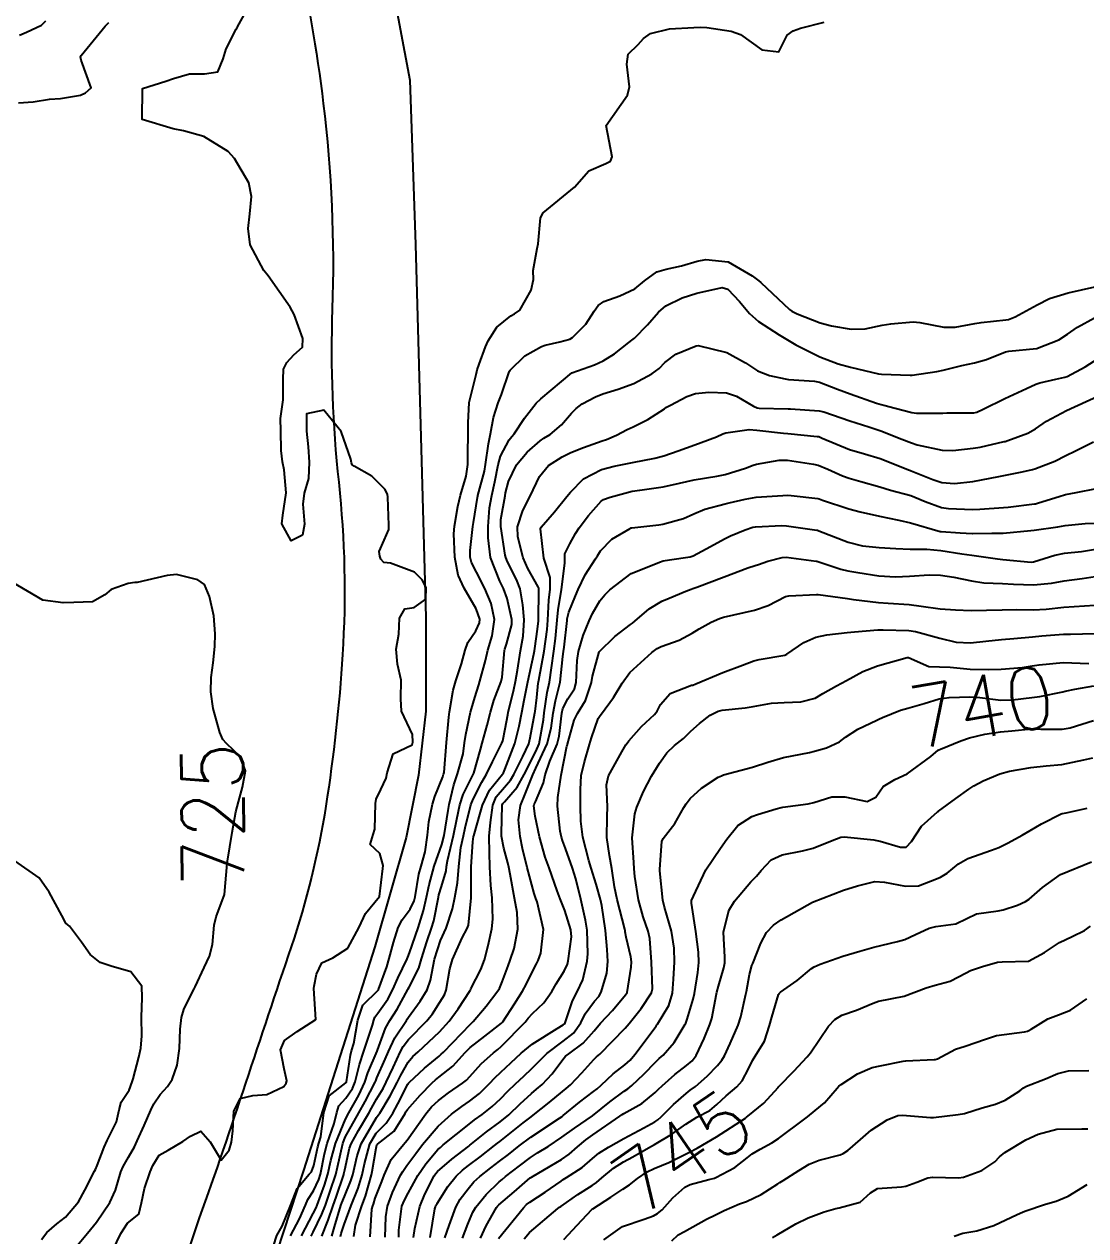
# Model space of a CAD drawing. Header units: metres. Extents: x 318500 to 325275, y 7408834 to 7428799.
# Drawn here: x 322040.1 to 322108.7, y 7416848.7 to 7416927 of the extents above; entities that cross this region are included whole.
import ezdxf
from ezdxf.enums import TextEntityAlignment as Align

# ---------------------------------------------------------------- set-up
doc = ezdxf.new("R2010")
doc.units = ezdxf.units.M
doc.header["$MEASUREMENT"] = 0
for name, color, linetype in [('Cotas', 45, 'Continuous'), ('Curvas de Nivel 1m', 11, 'Continuous'), ('Curvas de Nivel 5m', 15, 'Continuous'), ('Vias Primárias', 230, 'Continuous')]:
    doc.layers.add(name, color=color, linetype=linetype)
doc.styles.add('Style-STANDARD', font='STANDARD.shx')

msp = doc.modelspace()

# ---------------------------------------------------------------- linework, layer by layer
at = {"layer": 'Curvas de Nivel 1m', "flags": 128}
for points, elevation in [([(322045.829, 7416847.719), (322046.328, 7416848.796), (322046.767, 7416849.463), (322047.494, 7416850.061), (322047.674, 7416850.781), (322047.865, 7416851.708), (322048.239, 7416852.776), (322048.401, 7416853.189), (322048.826, 7416853.857), (322049.407, 7416854.185), (322050.341, 7416854.747), (322050.844, 7416855.102), (322051.519, 7416855.406), (322052.108, 7416854.721), (322052.823, 7416853.551), (322053.35, 7416854.187), (322053.497, 7416854.703), (322053.576, 7416855.431), (322053.641, 7416856.708), (322054.055, 7416857.52), (322054.875, 7416857.709), (322055.767, 7416857.786), (322056.885, 7416858.3), (322057.036, 7416858.51), (322057.06, 7416858.658), (322056.902, 7416859.447), (322056.67, 7416860.664), (322056.926, 7416861.271), (322057.736, 7416861.848), (322058.94, 7416862.64), (322058.813, 7416864.642), (322058.83, 7416864.783), (322058.984, 7416865.566), (322059.328, 7416866.302), (322060.037, 7416866.624), (322061.006, 7416867.236), (322061.753, 7416868.599), (322062.151, 7416869.476), (322063.05, 7416870.58), (322063.271, 7416872.384), (322063.288, 7416872.578), (322063.088, 7416873.364), (322062.45, 7416873.946), (322062.66, 7416874.587), (322062.757, 7416874.933), (322062.796, 7416876.585), (322062.838, 7416876.881), (322063.144, 7416877.491), (322063.498, 7416878.233), (322063.558, 7416878.576), (322063.933, 7416879.812), (322065.178, 7416880.387), (322065.217, 7416880.559), (322065.187, 7416881.054), (322064.486, 7416882.567), (322064.441, 7416883.348), (322064.451, 7416884.568), (322064.222, 7416885.599), (322064.144, 7416886.571), (322064.301, 7416887.544), (322064.352, 7416888.569), (322064.702, 7416889.163), (322065.301, 7416889.269), (322066.051, 7416889.807), (322066.066, 7416890.549), (322065.821, 7416891.049), (322065.33, 7416891.551), (322063.779, 7416892.132), (322063.336, 7416892.177), (322063.142, 7416892.387), (322063.082, 7416892.584), (322063.048, 7416892.881), (322063.355, 7416893.602), (322063.654, 7416894.289), (322063.668, 7416894.577), (322063.595, 7416896.38), (322063.574, 7416896.578), (322063.403, 7416896.915), (322062.573, 7416897.754), (322061.418, 7416898.403), (322061.296, 7416898.489), (322061.245, 7416898.613), (322061.199, 7416898.838), (322060.587, 7416900.623), (322059.47, 7416902.002), (322058.347, 7416901.771), (322058.34, 7416900.651), (322058.452, 7416899.633), (322058.524, 7416898.649), (322058.467, 7416897.592), (322058.182, 7416896.652), (322058.102, 7416895.94), (322058.208, 7416894.652), (322058.074, 7416893.938), (322057.354, 7416893.574), (322056.751, 7416894.669), (322056.816, 7416895.231), (322057.028, 7416896.666), (322056.895, 7416898.148), (322056.791, 7416898.669), (322056.703, 7416899.399), (322056.682, 7416900.672), (322056.666, 7416901.467), (322056.832, 7416902.67), (322056.827, 7416904.003), (322056.852, 7416904.67), (322057.072, 7416905.101), (322057.514, 7416905.58), (322058.086, 7416906.09), (322058.113, 7416906.654), (322057.553, 7416908.197), (322057.287, 7416908.664), (322056.583, 7416909.687), (322055.863, 7416910.686), (322055.585, 7416911.043), (322054.693, 7416912.704), (322054.57, 7416913.762), (322054.676, 7416914.704), (322054.779, 7416915.831), (322054.613, 7416916.706), (322053.683, 7416918.285), (322053.275, 7416918.724), (322051.704, 7416919.689), (322050.399, 7416920.071), (322049.711, 7416920.198), (322047.72, 7416920.8), (322047.74, 7416922.8), (322049.257, 7416923.268), (322049.75, 7416923.452), (322050.769, 7416923.741), (322051.755, 7416923.742), (322052.617, 7416923.872), (322052.953, 7416924.728), (322053.146, 7416925.36), (322053.799, 7416926.631), (322053.828, 7416926.691), (322053.841, 7416926.719), (322053.879, 7416926.797), (322054.943, 7416928.703)], 726), ([(322039.784, 7416926.258), (322040.242, 7416926.439), (322041.212, 7416926.886), (322041.5, 7416927.177)], 724), ([(322056.007, 7416847.405), (322056.425, 7416848.665), (322056.766, 7416849.279), (322057.332, 7416850.652), (322057.733, 7416851.709), (322058.512, 7416852.643), (322058.665, 7416852.788), (322058.818, 7416853.206), (322059.074, 7416854.399), (322059.138, 7416854.636), (322059.261, 7416855.051), (322059.468, 7416856.631), (322059.806, 7416857.696), (322060.889, 7416858.548), (322060.917, 7416858.582), (322060.929, 7416858.609), (322061.188, 7416860.334), (322061.26, 7416860.605), (322061.397, 7416861.075), (322061.653, 7416862.599), (322061.987, 7416863.562), (322062.969, 7416864.527), (322062.994, 7416864.555), (322063.004, 7416864.58), (322063.526, 7416866.041), (322063.695, 7416866.573), (322063.964, 7416867.617), (322064.276, 7416868.567), (322064.525, 7416869.068), (322065.038, 7416869.766), (322065.297, 7416870.305), (322065.355, 7416870.555), (322065.606, 7416872.018), (322065.746, 7416872.55), (322066.021, 7416873.478), (322066.166, 7416874.544), (322066.255, 7416875.401), (322066.483, 7416876.54), (322066.627, 7416877.048), (322067.157, 7416878.319), (322067.203, 7416878.486), (322067.216, 7416878.529), (322067.231, 7416878.599), (322067.398, 7416880.527), (322067.552, 7416882.177), (322067.595, 7416882.524), (322067.829, 7416883.923), (322067.991, 7416884.519), (322068.362, 7416885.625), (322068.596, 7416886.51), (322068.774, 7416887.001), (322069.279, 7416887.757), (322069.526, 7416888.258), (322069.54, 7416888.498), (322069.3, 7416889.172), (322068.536, 7416890.512), (322068.156, 7416891.345), (322067.93, 7416892.521), (322067.86, 7416894.025), (322067.9, 7416894.522), (322068.126, 7416895.782), (322068.303, 7416896.516), (322068.656, 7416897.755), (322068.762, 7416898.51), (322068.761, 7416899.18), (322068.788, 7416900.51), (322068.785, 7416901.186), (322068.86, 7416902.509), (322069.308, 7416904.313), (322069.351, 7416904.502), (322069.377, 7416904.627), (322069.507, 7416904.989), (322069.92, 7416906.1), (322070.082, 7416906.494), (322070.653, 7416907.379), (322071.555, 7416908.115), (322071.794, 7416908.239), (322072.126, 7416908.472), (322072.873, 7416909.76), (322073.014, 7416910.458), (322073, 7416911.048), (322073.248, 7416912.455), (322073.31, 7416912.759), (322073.468, 7416914.453), (322073.643, 7416914.775), (322075.66, 7416916.42), (322076.601, 7416917.486), (322077.683, 7416917.955), (322077.984, 7416918.097), (322078.095, 7416918.394), (322077.72, 7416920.4), (322079.094, 7416922.38), (322079.211, 7416922.915), (322079.055, 7416924.381), (322079.136, 7416925.023), (322079.789, 7416925.649), (322080.133, 7416926.027), (322080.589, 7416926.358), (322081.803, 7416926.647), (322083.389, 7416926.74), (322083.804, 7416926.76), (322084.229, 7416926.739), (322085.802, 7416926.513), (322086.398, 7416926.284), (322087.786, 7416925.308), (322088.866, 7416925.171), (322089.424, 7416926.246), (322089.803, 7416926.538), (322090.277, 7416926.705), (322091.809, 7416927.089)], 727), ([(322057.303, 7416848.652), (322057.882, 7416849.754), (322058.267, 7416850.638), (322058.422, 7416850.999), (322058.794, 7416851.568), (322059.142, 7416852.298), (322059.242, 7416852.634), (322059.5, 7416853.96), (322059.685, 7416854.627), (322060.14, 7416855.908), (322060.301, 7416856.618), (322060.437, 7416857.046), (322060.874, 7416857.543), (322061.32, 7416858.167), (322061.493, 7416858.601), (322061.773, 7416859.731), (322062.047, 7416860.593), (322062.613, 7416862.261), (322062.683, 7416862.584), (322062.751, 7416862.775), (322062.947, 7416863.038), (322063.594, 7416863.94), (322063.918, 7416864.571), (322064.241, 7416865.308), (322064.856, 7416866.561), (322064.901, 7416866.661), (322065.004, 7416866.945), (322065.553, 7416868.552), (322065.911, 7416869.673), (322066.108, 7416870.544), (322066.263, 7416871.341), (322066.604, 7416872.537), (322067.094, 7416873.945), (322067.24, 7416874.528), (322067.503, 7416876.146), (322067.566, 7416876.523), (322067.87, 7416877.799), (322068.109, 7416878.516), (322068.462, 7416879.799), (322068.564, 7416880.509), (322068.636, 7416881.061), (322068.942, 7416882.504), (322068.998, 7416882.719), (322069.224, 7416883.439), (322069.481, 7416884.253), (322069.554, 7416884.497), (322069.906, 7416885.841), (322070.057, 7416886.492), (322070.338, 7416887.426), (322070.501, 7416888.488), (322070.286, 7416889.509), (322069.877, 7416890.494), (322069.33, 7416891.533), (322068.999, 7416892.167), (322068.914, 7416892.506), (322068.915, 7416892.938), (322069.099, 7416894.504), (322069.135, 7416894.742), (322069.398, 7416896.373), (322069.416, 7416896.483), (322069.417, 7416896.5), (322069.847, 7416898.064), (322069.921, 7416898.495), (322070.102, 7416899.831), (322070.229, 7416900.492), (322070.427, 7416901.529), (322070.723, 7416902.488), (322070.94, 7416903.03), (322071.436, 7416904.481), (322071.456, 7416904.525), (322071.502, 7416904.602), (322072.462, 7416905.52), (322073.525, 7416906.127), (322073.765, 7416906.208), (322074.726, 7416906.432), (322075.355, 7416906.601), (322075.534, 7416906.703), (322076.388, 7416907.571), (322076.928, 7416908.406), (322077.187, 7416908.78), (322077.566, 7416909.033), (322078.598, 7416909.412), (322079.575, 7416909.863), (322080.194, 7416910.361), (322080.985, 7416910.953), (322081.592, 7416911.132), (322082.581, 7416911.344), (322083.6, 7416911.635), (322084.155, 7416911.759), (322085.6, 7416911.6), (322087.16, 7416910.693), (322087.582, 7416910.368), (322087.716, 7416910.259), (322089.563, 7416908.526), (322089.724, 7416908.4), (322090.052, 7416908.233), (322091.552, 7416907.657), (322092.285, 7416907.463), (322093.546, 7416907.238), (322094.451, 7416907.266), (322095.55, 7416907.502), (322096.12, 7416907.583), (322097.554, 7416907.73), (322097.989, 7416907.688), (322099.549, 7416907.366), (322100.275, 7416907.367), (322101.553, 7416907.614), (322101.95, 7416907.678), (322103.557, 7416907.849), (322103.726, 7416907.879), (322104.161, 7416908.041), (322105.568, 7416908.811), (322106.363, 7416909.221), (322107.576, 7416909.606), (322109.308, 7416909.974)], 728), ([(322058.025, 7416848.641), (322058.775, 7416850.083), (322058.958, 7416850.449), (322059.031, 7416850.627), (322059.508, 7416851.921), (322059.729, 7416852.626), (322059.922, 7416853.525), (322060.217, 7416854.619), (322060.856, 7416856.191), (322061.075, 7416856.607), (322061.725, 7416857.75), (322062.105, 7416858.592), (322062.314, 7416859.174), (322062.9, 7416860.58), (322062.921, 7416860.639), (322063.443, 7416862.067), (322063.724, 7416862.572), (322064.21, 7416863.308), (322064.887, 7416864.561), (322064.915, 7416864.616), (322064.972, 7416864.722), (322065.592, 7416865.95), (322065.779, 7416866.548), (322066.12, 7416867.652), (322066.432, 7416868.539), (322066.562, 7416869.002), (322066.866, 7416870.533), (322066.9, 7416870.684), (322067.061, 7416871.237), (322067.359, 7416872.243), (322067.396, 7416872.525), (322067.451, 7416872.892), (322067.842, 7416874.519), (322068.06, 7416875.571), (322068.257, 7416876.513), (322068.469, 7416877.181), (322069.143, 7416878.5), (322069.16, 7416878.543), (322069.581, 7416880.091), (322069.707, 7416880.495), (322070.027, 7416881.663), (322070.226, 7416882.49), (322070.46, 7416883.249), (322070.916, 7416884.483), (322070.979, 7416884.746), (322071.148, 7416886.481), (322071.17, 7416886.572), (322071.266, 7416886.885), (322071.61, 7416888.15), (322071.62, 7416888.475), (322071.31, 7416889.837), (322071.08, 7416890.482), (322070.845, 7416890.965), (322070.237, 7416892.491), (322070.089, 7416893.763), (322070.09, 7416894.493), (322070.17, 7416895.71), (322070.315, 7416896.491), (322070.523, 7416897.375), (322070.741, 7416898.487), (322070.881, 7416899.032), (322071.444, 7416900.094), (322071.619, 7416900.306), (322071.758, 7416900.475), (322072.434, 7416901.497), (322073.198, 7416902.454), (322073.483, 7416902.739), (322075.5, 7416904.42), (322076.965, 7416904.949), (322077.512, 7416905.208), (322078.251, 7416905.657), (322079.182, 7416906.375), (322079.371, 7416906.533), (322079.534, 7416906.668), (322080.387, 7416907.518), (322081.094, 7416908.347), (322081.564, 7416908.763), (322082.619, 7416909.28), (322083.573, 7416909.579), (322085.211, 7416909.93), (322085.575, 7416909.822), (322086.324, 7416909.035), (322086.971, 7416908.269), (322087.552, 7416907.737), (322088.901, 7416906.884), (322089.534, 7416906.494), (322089.965, 7416906.233), (322091.519, 7416905.449), (322092.703, 7416905.001), (322093.509, 7416904.793), (322095.308, 7416904.357), (322095.503, 7416904.329), (322097.359, 7416904.276), (322097.502, 7416904.283), (322099.094, 7416904.518), (322099.508, 7416904.602), (322100.71, 7416904.89), (322101.515, 7416905.079), (322102.298, 7416905.289), (322103.526, 7416905.779), (322103.739, 7416905.835), (322105.53, 7416905.998), (322105.547, 7416906.003), (322105.606, 7416906.019), (322106.981, 7416906.563), (322107.544, 7416906.916), (322108.171, 7416907.37), (322109.276, 7416907.974)], 729), ([(322059.333, 7416848.624), (322059.734, 7416849.656), (322060.072, 7416850.617), (322060.249, 7416851.157), (322060.75, 7416852.611), (322060.765, 7416852.656), (322060.814, 7416852.905), (322061.128, 7416854.313), (322061.238, 7416854.604), (322061.705, 7416855.453), (322062.369, 7416856.587), (322062.546, 7416856.904), (322062.874, 7416857.483), (322063.288, 7416858.172), (322063.491, 7416858.574), (322063.934, 7416859.54), (322064.428, 7416860.565), (322064.596, 7416860.891), (322064.928, 7416861.329), (322066.126, 7416862.542), (322066.49, 7416862.994), (322066.958, 7416863.749), (322067.263, 7416864.228), (322067.376, 7416864.524), (322067.602, 7416865.91), (322067.785, 7416866.518), (322068.412, 7416867.907), (322068.729, 7416868.504), (322068.803, 7416868.724), (322068.99, 7416870.501), (322068.989, 7416870.562), (322068.976, 7416872.502), (322069.096, 7416874.119), (322069.14, 7416874.459), (322069.151, 7416874.499), (322069.594, 7416876.024), (322069.718, 7416876.494), (322070.175, 7416877.459), (322071.002, 7416878.482), (322071.069, 7416878.573), (322071.163, 7416878.78), (322071.806, 7416880.471), (322072.08, 7416881.583), (322072.26, 7416882.464), (322072.417, 7416883.268), (322072.641, 7416884.459), (322073.044, 7416886.239), (322073.086, 7416886.453), (322073.111, 7416886.604), (322073.281, 7416887.867), (322073.342, 7416888.397), (322073.343, 7416888.449), (322073.366, 7416890.403), (322073.37, 7416890.449), (322073.369, 7416890.498), (322073.321, 7416890.598), (322072.653, 7416891.78), (322072.35, 7416892.465), (322071.996, 7416893.835), (322071.991, 7416894.471), (322072.331, 7416895.521), (322072.796, 7416896.459), (322073.413, 7416897.723), (322073.976, 7416898.442), (322074.861, 7416898.996), (322075.433, 7416899.27), (322076.25, 7416899.599), (322077.444, 7416900.02), (322077.729, 7416900.112), (322078.386, 7416900.386), (322079.071, 7416900.761), (322079.459, 7416900.941), (322080.415, 7416901.406), (322081.476, 7416902.106), (322081.614, 7416902.202), (322081.861, 7416902.336), (322082.926, 7416902.886), (322083.488, 7416903.092), (322084.354, 7416903.173), (322085.488, 7416903.139), (322086.129, 7416902.923), (322087.229, 7416902.264), (322087.478, 7416902.155), (322087.603, 7416902.134), (322089.478, 7416902.09), (322089.628, 7416902.088), (322091.476, 7416901.962), (322091.786, 7416901.894), (322093.467, 7416901.329), (322094.688, 7416900.942), (322095.458, 7416900.67), (322096.834, 7416900.139), (322097.446, 7416899.891), (322097.808, 7416899.761), (322099.44, 7416899.417), (322100.13, 7416899.402), (322101.442, 7416899.55), (322101.886, 7416899.631), (322103.449, 7416899.987), (322103.503, 7416899.995), (322103.672, 7416900.047), (322104.964, 7416900.521), (322105.462, 7416900.804), (322106.187, 7416901.295), (322107.48, 7416902), (322109.489, 7416902.908)], 731), ([(322059.969, 7416848.618), (322060.146, 7416849.236), (322060.571, 7416850.612), (322060.622, 7416850.773), (322060.789, 7416851.2), (322061.213, 7416852.194), (322061.345, 7416852.602), (322061.608, 7416853.819), (322061.878, 7416854.594), (322062.857, 7416856.296), (322062.982, 7416856.456), (322063.073, 7416856.578), (322063.759, 7416857.689), (322064.21, 7416858.567), (322064.43, 7416859.032), (322064.91, 7416859.879), (322065.222, 7416860.249), (322065.554, 7416860.55), (322066.933, 7416861.834), (322067.558, 7416862.521), (322068.146, 7416863.318), (322068.915, 7416864.501), (322068.934, 7416864.537), (322068.972, 7416864.61), (322069.621, 7416865.863), (322069.854, 7416866.491), (322070.091, 7416867.407), (322070.329, 7416868.487), (322070.391, 7416869.125), (322070.334, 7416870.487), (322070.256, 7416871.294), (322070.193, 7416872.489), (322070.17, 7416873.408), (322070.158, 7416874.489), (322070.231, 7416875.371), (322070.388, 7416876.487), (322070.603, 7416877.02), (322071.147, 7416877.641), (322071.534, 7416878.095), (322071.749, 7416878.471), (322072.333, 7416879.624), (322072.704, 7416880.457), (322072.8, 7416880.842), (322073.111, 7416882.451), (322073.125, 7416882.538), (322073.225, 7416883.442), (322073.326, 7416884.362), (322073.339, 7416884.449), (322073.362, 7416884.569), (322073.706, 7416886.443), (322073.893, 7416887.829), (322073.937, 7416888.44), (322074.012, 7416889.737), (322074.098, 7416890.438), (322074.082, 7416891.193), (322073.687, 7416892.445), (322073.47, 7416894.347), (322073.508, 7416894.448), (322074.378, 7416895.443), (322075.177, 7416896.423), (322075.403, 7416896.71), (322076.255, 7416897.568), (322077.418, 7416898.173), (322078.228, 7416898.388), (322079.201, 7416898.595), (322079.424, 7416898.64), (322080.861, 7416898.916), (322081.431, 7416899.066), (322082.375, 7416899.392), (322083.442, 7416899.773), (322083.845, 7416899.913), (322084.836, 7416900.299), (322085.262, 7416900.484), (322085.454, 7416900.55), (322086.962, 7416900.763), (322087.457, 7416900.716), (322089.175, 7416900.522), (322089.454, 7416900.498), (322091.345, 7416900.318), (322091.451, 7416900.3), (322091.681, 7416900.207), (322093.439, 7416899.475), (322094.418, 7416899.187), (322095.431, 7416898.892), (322097.328, 7416898.131), (322097.395, 7416898.106), (322097.42, 7416898.093), (322098.833, 7416897.527), (322099.412, 7416897.347), (322100.23, 7416897.274), (322101.413, 7416897.392), (322103.095, 7416897.734), (322103.417, 7416897.797), (322104.613, 7416898.032), (322105.277, 7416898.168), (322105.423, 7416898.211), (322106.717, 7416898.721), (322107.436, 7416899.077), (322108.049, 7416899.383), (322109.22, 7416899.973)], 732), ([(322060.539, 7416848.612), (322060.579, 7416848.794), (322060.768, 7416849.378), (322061.225, 7416850.603), (322061.674, 7416851.72), (322061.942, 7416852.593), (322062.098, 7416853.314), (322062.429, 7416854.586), (322062.847, 7416855.282), (322063.488, 7416855.94), (322063.924, 7416856.569), (322064.252, 7416857.184), (322064.888, 7416858.443), (322064.936, 7416858.513), (322064.98, 7416858.559), (322065.97, 7416859.478), (322066.916, 7416860.271), (322067.055, 7416860.39), (322067.19, 7416860.526), (322068.938, 7416862.339), (322069.024, 7416862.415), (322069.117, 7416862.498), (322069.959, 7416863.486), (322070.72, 7416864.482), (322070.81, 7416864.644), (322070.979, 7416865.072), (322071.372, 7416866.096), (322071.517, 7416866.472), (322071.756, 7416867.217), (322072.002, 7416868.465), (322071.955, 7416869.548), (322071.788, 7416870.469), (322071.517, 7416872.03), (322071.424, 7416872.475), (322071.352, 7416872.746), (322071.092, 7416873.708), (322070.946, 7416874.482), (322070.939, 7416874.645), (322070.994, 7416876.481), (322071.027, 7416876.585), (322071.133, 7416876.699), (322071.965, 7416877.651), (322072.404, 7416878.461), (322073.175, 7416879.957), (322073.372, 7416880.447), (322073.656, 7416881.99), (322073.708, 7416882.443), (322073.907, 7416883.763), (322074.046, 7416884.438), (322074.183, 7416885.369), (322074.331, 7416886.434), (322074.444, 7416887.261), (322074.549, 7416888.431), (322074.618, 7416889.113), (322074.828, 7416890.427), (322075.045, 7416892.133), (322075.032, 7416892.425), (322075.034, 7416892.735), (322075.354, 7416893.376), (322075.738, 7416894.043), (322075.973, 7416894.414), (322076.575, 7416895.215), (322077.396, 7416896.139), (322077.548, 7416896.247), (322077.97, 7416896.391), (322079.404, 7416896.767), (322079.89, 7416896.847), (322081.407, 7416897.058), (322082.452, 7416897.287), (322083.412, 7416897.505), (322084.864, 7416897.748), (322085.416, 7416897.862), (322086.723, 7416898.27), (322087.225, 7416898.461), (322087.424, 7416898.522), (322088.886, 7416898.788), (322089.428, 7416898.776), (322091.109, 7416898.53), (322091.424, 7416898.453), (322092.052, 7416898.201), (322092.994, 7416897.764), (322093.414, 7416897.612), (322094.172, 7416897.412), (322095.409, 7416897.055), (322096.096, 7416896.839), (322097.404, 7416896.489), (322097.675, 7416896.398), (322098.334, 7416896.116), (322099.394, 7416895.73), (322099.837, 7416895.652), (322101.393, 7416895.596), (322101.86, 7416895.606), (322103.395, 7416895.722), (322103.691, 7416895.75), (322105.399, 7416895.952), (322105.457, 7416895.962), (322105.668, 7416896.017), (322106.986, 7416896.422), (322107.406, 7416896.557), (322108.099, 7416896.682), (322109.41, 7416896.94)], 733), ([(322061.391, 7416848.601), (322061.513, 7416849.344), (322061.927, 7416850.593), (322062.156, 7416851.224), (322062.548, 7416852.584), (322062.594, 7416852.803), (322062.836, 7416854.317), (322062.889, 7416854.529), (322062.937, 7416854.579), (322063.999, 7416855.418), (322064.716, 7416856.561), (322064.762, 7416856.661), (322064.864, 7416856.818), (322065.685, 7416857.741), (322066.473, 7416858.536), (322066.689, 7416858.737), (322066.896, 7416858.897), (322067.807, 7416859.616), (322068.605, 7416860.505), (322068.923, 7416860.831), (322069.862, 7416861.56), (322070.939, 7416862.387), (322071.026, 7416862.479), (322071.781, 7416863.644), (322072.297, 7416864.46), (322072.533, 7416864.901), (322072.991, 7416865.828), (322073.219, 7416866.225), (322073.324, 7416866.445), (322073.485, 7416866.923), (322073.658, 7416868.44), (322073.249, 7416870.245), (322073.168, 7416870.448), (322073.055, 7416870.777), (322072.611, 7416872.457), (322072.309, 7416873.679), (322072.161, 7416874.464), (322072.048, 7416875.534), (322072.17, 7416876.464), (322072.456, 7416877.144), (322072.975, 7416878.453), (322073.164, 7416878.879), (322073.904, 7416880.439), (322074.166, 7416881.465), (322074.276, 7416882.434), (322074.435, 7416883.219), (322074.749, 7416884.427), (322074.92, 7416886.088), (322074.953, 7416886.425), (322074.991, 7416886.697), (322075.182, 7416888.422), (322075.196, 7416888.517), (322075.298, 7416888.954), (322075.72, 7416890.01), (322075.896, 7416890.414), (322076.362, 7416891.378), (322077.015, 7416892.403), (322077.144, 7416892.601), (322077.348, 7416892.926), (322078.076, 7416893.673), (322079.256, 7416894.372), (322079.335, 7416894.406), (322079.371, 7416894.417), (322081.119, 7416894.598), (322081.374, 7416894.638), (322082.703, 7416895.004), (322083.385, 7416895.309), (322084.083, 7416895.616), (322085.395, 7416895.951), (322085.669, 7416896.013), (322086.703, 7416896.27), (322087.401, 7416896.386), (322089.142, 7416896.503), (322089.403, 7416896.51), (322089.663, 7416896.497), (322091.401, 7416896.304), (322091.479, 7416896.287), (322091.7, 7416896.205), (322093.392, 7416895.631), (322094.124, 7416895.437), (322095.385, 7416895.157), (322096.624, 7416894.899), (322097.379, 7416894.722), (322099.299, 7416894.174), (322099.371, 7416894.16), (322100.595, 7416894.088), (322101.37, 7416894.052), (322101.401, 7416894.048), (322102.638, 7416894.061), (322103.353, 7416894.067), (322103.37, 7416894.069), (322105.16, 7416894.236), (322105.374, 7416894.258), (322106.9, 7416894.482), (322107.378, 7416894.557), (322108.673, 7416894.688), (322109.381, 7416894.718)], 734), ([(322063.428, 7416848.573), (322063.461, 7416849.886), (322063.577, 7416850.572), (322063.906, 7416851.456), (322064.426, 7416852.564), (322064.562, 7416852.814), (322064.819, 7416853.185), (322065.411, 7416853.972), (322065.847, 7416854.545), (322066.852, 7416855.73), (322067.712, 7416856.517), (322068.377, 7416856.998), (322068.873, 7416857.346), (322069.515, 7416857.859), (322070.17, 7416858.487), (322070.524, 7416858.855), (322070.901, 7416859.218), (322071.552, 7416859.829), (322072.215, 7416860.461), (322072.926, 7416861.041), (322074.555, 7416862.045), (322074.939, 7416862.291), (322075.011, 7416862.348), (322075.054, 7416862.419), (322075.543, 7416863.832), (322075.841, 7416864.411), (322076.198, 7416865.191), (322076.488, 7416866.405), (322076.538, 7416866.871), (322076.494, 7416868.405), (322076.387, 7416869.049), (322076.077, 7416870.41), (322075.753, 7416871.73), (322075.54, 7416872.415), (322075.093, 7416873.68), (322074.883, 7416874.208), (322074.818, 7416874.424), (322074.736, 7416874.795), (322074.559, 7416876.429), (322074.592, 7416876.975), (322074.795, 7416878.425), (322075.179, 7416880.289), (322075.211, 7416880.388), (322075.22, 7416880.42), (322075.636, 7416881.983), (322075.852, 7416882.414), (322076.373, 7416883.258), (322076.754, 7416884.405), (322076.835, 7416884.814), (322077.26, 7416886.4), (322078.276, 7416887.384), (322079.287, 7416888.151), (322079.415, 7416888.241), (322079.562, 7416888.366), (322080.482, 7416889.173), (322081.31, 7416889.665), (322081.776, 7416889.872), (322082.873, 7416890.324), (322083.204, 7416890.438), (322083.322, 7416890.48), (322083.574, 7416890.568), (322085.33, 7416891.243), (322086.881, 7416891.812), (322087.337, 7416891.97), (322087.552, 7416892.044), (322088.173, 7416892.252), (322089.09, 7416892.496), (322089.344, 7416892.508), (322091.294, 7416892.257), (322091.341, 7416892.248), (322091.461, 7416892.208), (322092.888, 7416891.739), (322093.335, 7416891.639), (322093.988, 7416891.519), (322095.331, 7416891.308), (322096.427, 7416891.239), (322097.331, 7416891.273), (322098.584, 7416891.363), (322099.332, 7416891.348), (322100.195, 7416891.228), (322101.329, 7416890.988), (322102.122, 7416890.863), (322103.328, 7416890.803), (322104.053, 7416890.765), (322105.327, 7416890.719), (322106.503, 7416890.834), (322107.33, 7416890.986), (322108.478, 7416891.129), (322109.333, 7416891.255)], 736), ([(322064.302, 7416848.565), (322064.315, 7416849.014), (322064.514, 7416850.563), (322064.58, 7416850.765), (322064.789, 7416851.178), (322065.276, 7416852.08), (322065.54, 7416852.549), (322066.06, 7416853.303), (322066.835, 7416854.222), (322066.996, 7416854.369), (322067.185, 7416854.525), (322068.854, 7416855.877), (322069.203, 7416856.15), (322069.691, 7416856.492), (322070.351, 7416857.002), (322070.875, 7416857.5), (322071.359, 7416857.997), (322071.843, 7416858.466), (322072.381, 7416858.974), (322072.905, 7416859.456), (322073.401, 7416859.955), (322073.876, 7416860.436), (322074.928, 7416861.231), (322075.602, 7416861.745), (322076.065, 7416862.409), (322076.359, 7416862.995), (322076.961, 7416863.827), (322077.234, 7416864.128), (322077.397, 7416864.394), (322077.748, 7416865.63), (322077.817, 7416866.388), (322077.771, 7416867.152), (322077.667, 7416868.39), (322077.441, 7416869.998), (322077.35, 7416870.395), (322077.065, 7416871.369), (322076.742, 7416872.403), (322076.587, 7416872.902), (322076.214, 7416874.409), (322076.066, 7416875.46), (322076.064, 7416876.411), (322076.056, 7416877.501), (322076.098, 7416878.411), (322076.303, 7416879.274), (322076.63, 7416880.405), (322076.756, 7416880.835), (322077.205, 7416882.078), (322077.319, 7416882.288), (322077.408, 7416882.397), (322078.177, 7416883.434), (322078.741, 7416884.377), (322079.247, 7416885.05), (322080.67, 7416886.349), (322081.002, 7416886.606), (322081.266, 7416886.742), (322082.442, 7416887.158), (322083.279, 7416887.604), (322083.715, 7416887.882), (322084.499, 7416888.302), (322085.046, 7416888.542), (322085.295, 7416888.625), (322086.634, 7416888.936), (322087.302, 7416889.083), (322088.177, 7416889.382), (322089.316, 7416889.959), (322089.531, 7416890.023), (322091.318, 7416890.107), (322091.426, 7416890.101), (322093.315, 7416889.833), (322093.71, 7416889.78), (322095.311, 7416889.574), (322095.932, 7416889.53), (322097.31, 7416889.449), (322098.08, 7416889.347), (322099.306, 7416889.176), (322100.292, 7416889.103), (322101.305, 7416889.068), (322102.293, 7416889.077), (322103.306, 7416889.116), (322104.211, 7416889.132), (322105.306, 7416889.114), (322106.161, 7416889.157), (322107.309, 7416889.281), (322107.971, 7416889.33), (322109.312, 7416889.405)], 737), ([(322065.257, 7416848.553), (322065.335, 7416849.12), (322065.66, 7416850.547), (322065.987, 7416851.347), (322066.593, 7416852.533), (322066.68, 7416852.664), (322066.814, 7416852.816), (322067.729, 7416853.614), (322068.839, 7416854.449), (322068.867, 7416854.472), (322068.904, 7416854.499), (322069.97, 7416855.367), (322070.855, 7416856.007), (322071.422, 7416856.472), (322072.149, 7416857.183), (322072.881, 7416857.855), (322073.204, 7416858.127), (322073.576, 7416858.44), (322074.22, 7416859.11), (322074.914, 7416860.044), (322075.077, 7416860.259), (322075.292, 7416860.416), (322076.234, 7416861.1), (322076.935, 7416861.893), (322077.345, 7416862.394), (322078.121, 7416863.214), (322078.968, 7416864.217), (322079.035, 7416864.303), (322079.068, 7416864.369), (322079.338, 7416866.022), (322079.351, 7416866.365), (322079.31, 7416866.672), (322079.016, 7416867.953), (322078.944, 7416868.296), (322078.931, 7416868.371), (322078.915, 7416868.478), (322078.431, 7416870.379), (322078.244, 7416871.201), (322078.07, 7416872.385), (322077.937, 7416873.236), (322077.763, 7416874.39), (322077.779, 7416875.731), (322077.794, 7416876.39), (322077.736, 7416877.807), (322077.858, 7416878.39), (322078.721, 7416879.923), (322078.982, 7416880.373), (322079.062, 7416880.492), (322079.184, 7416880.645), (322079.993, 7416881.563), (322080.831, 7416882.346), (322081.005, 7416882.551), (322081.22, 7416882.985), (322081.854, 7416883.711), (322083.239, 7416884.23), (322083.31, 7416884.248), (322083.505, 7416884.316), (322085.248, 7416885.052), (322086.521, 7416885.54), (322087.256, 7416885.812), (322087.61, 7416885.903), (322089.259, 7416886.182), (322089.399, 7416886.238), (322090.501, 7416886.992), (322091.277, 7416887.339), (322091.985, 7416887.494), (322093.282, 7416887.635), (322093.776, 7416887.682), (322095.285, 7416887.806), (322095.62, 7416887.82), (322097.285, 7416887.771), (322097.708, 7416887.699), (322099.278, 7416887.274), (322100.337, 7416887.027), (322101.273, 7416886.975), (322102.251, 7416887.089), (322103.277, 7416887.191), (322104.063, 7416887.253), (322105.28, 7416887.366), (322105.867, 7416887.428), (322107.283, 7416887.532), (322107.739, 7416887.538), (322109.284, 7416887.568)], 738), ([(322066.34, 7416848.536), (322066.645, 7416850.398), (322066.679, 7416850.532), (322066.708, 7416850.604), (322066.783, 7416850.74), (322067.478, 7416851.842), (322068.011, 7416852.512), (322068.424, 7416852.898), (322068.821, 7416853.205), (322069.563, 7416853.759), (322070.493, 7416854.483), (322070.689, 7416854.634), (322070.843, 7416854.754), (322072.348, 7416855.95), (322072.859, 7416856.351), (322072.987, 7416856.448), (322074.037, 7416857.268), (322074.883, 7416857.978), (322075.127, 7416858.177), (322075.397, 7416858.415), (322076.132, 7416859.178), (322076.915, 7416860.042), (322077.097, 7416860.217), (322077.295, 7416860.394), (322078.937, 7416862.082), (322079.192, 7416862.366), (322079.975, 7416863.335), (322080.638, 7416864.345), (322080.701, 7416864.617), (322080.647, 7416866.345), (322080.526, 7416867.858), (322080.422, 7416868.349), (322080.114, 7416869.274), (322079.811, 7416870.359), (322079.558, 7416871.877), (322079.52, 7416872.363), (322079.493, 7416872.772), (322079.399, 7416874.366), (322079.558, 7416875.929), (322079.688, 7416876.362), (322080.123, 7416877.377), (322080.647, 7416878.348), (322081.169, 7416879.202), (322081.637, 7416879.874), (322082.138, 7416880.33), (322082.717, 7416880.794), (322083.194, 7416881.258), (322083.743, 7416881.771), (322084.429, 7416882.302), (322084.946, 7416882.562), (322085.215, 7416882.625), (322086.703, 7416882.782), (322087.219, 7416882.862), (322088.405, 7416883.066), (322089.223, 7416883.128), (322090.293, 7416883.155), (322091.228, 7416883.407), (322091.724, 7416883.711), (322092.594, 7416884.19), (322093.244, 7416884.535), (322094.304, 7416885.115), (322095.253, 7416885.488), (322097.16, 7416886.032), (322097.259, 7416886.022), (322098.581, 7416885.438), (322099.253, 7416885.418), (322099.946, 7416885.4), (322101.252, 7416885.275), (322102.445, 7416885.255), (322103.252, 7416885.267), (322104.597, 7416885.373), (322105.255, 7416885.479), (322105.712, 7416885.559), (322107.257, 7416885.707), (322108.916, 7416885.634)], 739), ([(322068.425, 7416848.505), (322068.769, 7416849.404), (322069.098, 7416850.176), (322069.283, 7416850.495), (322069.959, 7416851.322), (322070.805, 7416852.148), (322070.984, 7416852.3), (322071.195, 7416852.474), (322072.108, 7416853.173), (322072.829, 7416853.718), (322073.268, 7416854.009), (322073.955, 7416854.433), (322074.846, 7416855.024), (322075.66, 7416855.604), (322076.838, 7416856.4), (322077.948, 7416857.31), (322078.884, 7416857.997), (322079.105, 7416858.148), (322079.373, 7416858.363), (322080.155, 7416859.098), (322080.913, 7416859.901), (322081.138, 7416860.117), (322081.393, 7416860.335), (322082.115, 7416861.141), (322082.824, 7416862.321), (322082.86, 7416862.402), (322082.945, 7416862.653), (322083.34, 7416863.939), (322083.417, 7416864.313), (322083.636, 7416865.665), (322083.705, 7416866.309), (322083.683, 7416866.986), (322083.515, 7416868.313), (322083.223, 7416870.141), (322083.233, 7416870.317), (322083.35, 7416870.611), (322084.166, 7416872.304), (322085.094, 7416873.701), (322085.508, 7416874.284), (322086.223, 7416875.164), (322087.122, 7416875.754), (322087.498, 7416875.882), (322088.71, 7416876.244), (322089.033, 7416876.339), (322089.132, 7416876.362), (322090.781, 7416876.57), (322091.137, 7416876.656), (322092.305, 7416877.03), (322093.143, 7416877.031), (322094.589, 7416876.715), (322095.143, 7416877.005), (322095.611, 7416877.696), (322096.366, 7416878.142), (322097.164, 7416878.504), (322098.707, 7416879.638), (322099.179, 7416880.03), (322099.226, 7416880.053), (322099.322, 7416880.099), (322100.632, 7416880.642), (322101.191, 7416880.828), (322102.181, 7416881.08), (322103.198, 7416881.218), (322103.943, 7416881.295), (322105.201, 7416881.412), (322105.811, 7416881.403), (322107.201, 7416881.393), (322107.706, 7416881.489), (322109.21, 7416881.945)], 741), ([(322069.584, 7416848.492), (322069.954, 7416849.302), (322070.626, 7416850.482), (322070.692, 7416850.57), (322070.783, 7416850.653), (322071.77, 7416851.491), (322072.809, 7416852.398), (322072.838, 7416852.421), (322072.884, 7416852.449), (322074.092, 7416853.16), (322074.828, 7416853.593), (322075.315, 7416853.933), (322075.862, 7416854.41), (322076.397, 7416854.852), (322076.848, 7416855.17), (322078.598, 7416856.374), (322078.748, 7416856.485), (322078.863, 7416856.558), (322080.019, 7416857.207), (322080.883, 7416857.906), (322081.103, 7416858.121), (322081.326, 7416858.336), (322082.148, 7416859.08), (322082.91, 7416859.662), (322083.273, 7416859.957), (322083.534, 7416860.311), (322084.038, 7416861.41), (322084.413, 7416862.298), (322084.538, 7416862.704), (322084.854, 7416864.292), (322084.875, 7416864.388), (322084.978, 7416864.794), (322085.311, 7416865.97), (322085.377, 7416866.284), (322085.388, 7416866.668), (322085.292, 7416868.286), (322085.644, 7416869.678), (322086.004, 7416870.276), (322087.069, 7416871.527), (322087.437, 7416871.894), (322087.723, 7416872.254), (322088.381, 7416872.953), (322089.09, 7416873.263), (322090.402, 7416873.529), (322091.095, 7416873.702), (322092.323, 7416874.192), (322092.874, 7416874.413), (322093.104, 7416874.438), (322095.025, 7416874.236), (322095.101, 7416874.222), (322095.416, 7416874.155), (322096.742, 7416873.78), (322097.096, 7416873.769), (322097.456, 7416874.125), (322098.105, 7416875.125), (322099.129, 7416876.055), (322099.154, 7416876.075), (322099.197, 7416876.099), (322100.309, 7416876.922), (322101.152, 7416877.518), (322101.488, 7416877.742), (322102.078, 7416878.066), (322103.165, 7416878.508), (322103.796, 7416878.671), (322105.169, 7416878.925), (322106.156, 7416879.024), (322107.171, 7416879.108), (322108.599, 7416879.403), (322109.176, 7416879.544)], 742), ([(322070.76, 7416848.48), (322072.362, 7416850.456), (322072.571, 7416850.665), (322072.786, 7416850.828), (322073.759, 7416851.472), (322074.807, 7416852.193), (322074.943, 7416852.284), (322075.158, 7416852.417), (322076.16, 7416853.066), (322076.829, 7416853.651), (322077.235, 7416853.993), (322077.863, 7416854.385), (322078.846, 7416854.935), (322080.138, 7416855.636), (322080.857, 7416856.026), (322081.049, 7416856.147), (322081.264, 7416856.336), (322082.069, 7416857.131), (322082.883, 7416857.85), (322083.148, 7416858.054), (322083.484, 7416858.311), (322084.238, 7416858.962), (322084.911, 7416859.665), (322085.194, 7416860.007), (322085.36, 7416860.283), (322085.738, 7416861.088), (322086.249, 7416862.27), (322086.415, 7416862.801), (322086.745, 7416864.263), (322086.785, 7416864.45), (322086.989, 7416865.547), (322087.137, 7416866.119), (322087.192, 7416866.258), (322087.707, 7416867.559), (322088.074, 7416868.249), (322088.536, 7416868.736), (322089.032, 7416869.065), (322091.05, 7416870.21), (322093.062, 7416870.986), (322093.963, 7416871.274), (322095.071, 7416871.54), (322095.704, 7416871.517), (322097.067, 7416871.25), (322097.91, 7416871.275), (322099.074, 7416871.722), (322099.332, 7416871.841), (322099.757, 7416872.093), (322100.484, 7416872.688), (322101.09, 7416873.044), (322102.624, 7416873.586), (322103.097, 7416873.755), (322103.698, 7416874.041), (322104.596, 7416874.54), (322105.113, 7416874.854), (322105.849, 7416875.282), (322107.129, 7416875.914), (322107.191, 7416875.937), (322107.439, 7416875.995), (322108.817, 7416876.293)], 743), ([(322041.215, 7416848.403), (322041.551, 7416848.862), (322042.203, 7416849.418), (322042.77, 7416849.864), (322043.593, 7416850.838), (322044.019, 7416851.604), (322044.642, 7416852.823), (322044.7, 7416852.934), (322044.816, 7416853.201), (322045.257, 7416854.39), (322045.447, 7416854.811), (322046.057, 7416856.007), (322046.234, 7416856.799), (322046.369, 7416857.296), (322046.879, 7416858.058), (322047.08, 7416858.604), (322047.13, 7416858.796), (322047.496, 7416860.206), (322047.628, 7416860.789), (322047.705, 7416861.566), (322047.673, 7416862.789), (322047.721, 7416864.026), (322047.701, 7416864.789), (322046.984, 7416865.711), (322045.716, 7416866.086), (322044.992, 7416866.315), (322044.359, 7416866.83), (322043.806, 7416867.636), (322043.018, 7416868.66), (322042.91, 7416868.743), (322042.779, 7416868.854), (322042.529, 7416869.356), (322041.701, 7416870.87), (322041.064, 7416871.787), (322039.477, 7416872.896)], 724), ([(322072.417, 7416848.455), (322072.764, 7416848.874), (322074.599, 7416850.423), (322074.704, 7416850.498), (322074.782, 7416850.551), (322075.884, 7416851.319), (322076.802, 7416851.899), (322077.098, 7416852.103), (322077.437, 7416852.391), (322078.184, 7416853.015), (322078.826, 7416853.423), (322079.434, 7416853.758), (322080.449, 7416854.346), (322080.842, 7416854.561), (322081.961, 7416855.217), (322082.855, 7416855.87), (322083.58, 7416856.309), (322084.406, 7416856.758), (322084.873, 7416857.14), (322085.461, 7416857.701), (322086.154, 7416858.271), (322086.502, 7416858.66), (322086.908, 7416859.436), (322087.182, 7416859.992), (322087.355, 7416860.256), (322087.939, 7416861.241), (322088.279, 7416862.247), (322088.416, 7416862.777), (322088.857, 7416864.241), (322088.893, 7416864.319), (322088.972, 7416864.399), (322090.058, 7416865.15), (322090.996, 7416865.931), (322091.165, 7416866.04), (322091.546, 7416866.202), (322093.005, 7416866.729), (322094.12, 7416867.057), (322095.012, 7416867.316), (322096.543, 7416867.665), (322097.017, 7416867.812), (322097.713, 7416868.12), (322098.588, 7416868.545), (322099.028, 7416868.652), (322100.308, 7416868.81), (322101.036, 7416869.162), (322101.648, 7416869.464), (322103.044, 7416869.663), (322103.379, 7416869.711), (322104.305, 7416870.031), (322104.824, 7416870.253), (322105.056, 7416870.411), (322105.925, 7416871.154), (322107.08, 7416872), (322109.089, 7416872.821)], 744), ([(322077.554, 7416848.388), (322078.769, 7416849.256), (322080.16, 7416849.736), (322080.776, 7416849.949), (322081.031, 7416850.084), (322081.336, 7416850.334), (322082.015, 7416851.104), (322082.802, 7416851.796), (322083.147, 7416851.973), (322084.343, 7416852.297), (322084.716, 7416852.387), (322084.812, 7416852.419), (322086.034, 7416853.06), (322086.831, 7416853.687), (322087.145, 7416853.947), (322087.669, 7416854.252), (322088.43, 7416854.658), (322088.847, 7416854.941), (322090.547, 7416856.215), (322090.725, 7416856.349), (322090.864, 7416856.456), (322091.822, 7416857.25), (322092.644, 7416858.184), (322092.759, 7416858.315), (322092.894, 7416858.427), (322093.955, 7416859.119), (322094.911, 7416859.533), (322095.419, 7416859.646), (322096.917, 7416859.935), (322097.086, 7416859.959), (322098.919, 7416860.037), (322098.976, 7416860.042), (322099.13, 7416860.098), (322100.288, 7416860.724), (322100.928, 7416860.913), (322102.242, 7416861.369), (322102.935, 7416861.594), (322104.752, 7416861.836), (322104.939, 7416861.884), (322105.035, 7416861.923), (322105.193, 7416862.017), (322106.272, 7416862.685), (322106.954, 7416862.925), (322107.722, 7416863.225), (322108.785, 7416863.973)], 746), ([(322081.956, 7416848.328), (322082.374, 7416848.713), (322082.766, 7416848.94), (322084.196, 7416849.72), (322084.777, 7416850.009), (322085.344, 7416850.282), (322086.342, 7416850.711), (322086.789, 7416850.876), (322087.736, 7416851.311), (322088.807, 7416852.016), (322088.94, 7416852.106), (322089.154, 7416852.235), (322090.158, 7416852.882), (322090.826, 7416853.292), (322091.483, 7416853.547), (322092.836, 7416853.891), (322093.037, 7416853.978), (322093.332, 7416854.175), (322094.146, 7416854.868), (322094.853, 7416855.482), (322095.881, 7416856.145), (322096.578, 7416856.42), (322096.865, 7416856.439), (322098.675, 7416856.291), (322098.863, 7416856.295), (322100.466, 7416856.485), (322100.867, 7416856.563), (322102.02, 7416856.916), (322102.877, 7416857.158), (322103.502, 7416857.42), (322104.448, 7416858.027), (322104.701, 7416858.214), (322104.895, 7416858.32), (322106.108, 7416858.802), (322106.907, 7416859.133), (322107.594, 7416859.305), (322108.911, 7416859.34)], 747), ([(322088.467, 7416848.539), (322088.765, 7416848.717), (322089.967, 7416849.417), (322090.776, 7416849.814), (322091.804, 7416850.195), (322092.558, 7416850.409), (322092.784, 7416850.453), (322094.129, 7416850.827), (322094.799, 7416851.427), (322095.247, 7416851.71), (322096.805, 7416851.825), (322097.076, 7416851.856), (322097.788, 7416852.115), (322098.512, 7416852.407), (322098.815, 7416852.445), (322100.498, 7416852.4), (322100.815, 7416852.437), (322102.004, 7416852.88), (322102.831, 7416853.439), (322103.129, 7416853.752), (322103.477, 7416854.04), (322104.848, 7416854.848), (322105.645, 7416855.219), (322106.855, 7416855.541), (322108.455, 7416855.575), (322108.856, 7416855.559)], 748), ([(322100.217, 7416848.634), (322100.767, 7416848.818), (322101.682, 7416848.979), (322102.773, 7416849.326), (322104.289, 7416850.027), (322104.624, 7416850.18), (322104.783, 7416850.242), (322106.11, 7416850.687), (322106.793, 7416850.894), (322107.581, 7416851.206), (322108.81, 7416851.97)], 749)]:
    msp.add_lwpolyline(points, dxfattribs=dict(at, elevation=elevation))
at = {"layer": 'Curvas de Nivel 5m', "flags": 128}
for points, elevation in [([(322039.725, 7416921.883), (322040.673, 7416921.944), (322041.728, 7416922.106), (322042.434, 7416922.164), (322043.733, 7416922.371), (322044.061, 7416922.519), (322044.412, 7416922.84), (322043.767, 7416924.635), (322043.721, 7416924.851), (322043.771, 7416924.94), (322045.329, 7416926.827), (322045.553, 7416927.064)], 725), ([(322058.653, 7416848.632), (322058.763, 7416848.88), (322059.341, 7416850.058), (322059.56, 7416850.622), (322059.879, 7416851.538), (322060.231, 7416852.619), (322060.345, 7416853.089), (322060.684, 7416854.612), (322060.844, 7416855.024), (322061.722, 7416856.597), (322062.133, 7416857.329), (322062.782, 7416858.582), (322062.815, 7416858.657), (322062.894, 7416858.857), (322063.426, 7416860.061), (322063.641, 7416860.573), (322064.052, 7416861.446), (322064.8, 7416862.561), (322064.855, 7416862.647), (322064.943, 7416862.78), (322065.682, 7416863.827), (322066.137, 7416864.543), (322066.356, 7416865.163), (322066.614, 7416866.536), (322067.012, 7416867.744), (322067.372, 7416868.525), (322067.775, 7416869.783), (322067.94, 7416870.517), (322068.111, 7416871.468), (322068.19, 7416872.513), (322068.328, 7416873.747), (322068.485, 7416874.509), (322068.6, 7416875.015), (322068.97, 7416876.502), (322069.012, 7416876.621), (322069.136, 7416876.905), (322069.683, 7416877.963), (322069.975, 7416878.492), (322070.362, 7416879.294), (322070.97, 7416880.482), (322071.028, 7416880.636), (322071.194, 7416881.423), (322071.355, 7416882.331), (322071.385, 7416882.477), (322071.743, 7416883.962), (322071.847, 7416884.471), (322071.981, 7416885.203), (322072.17, 7416886.466), (322072.342, 7416887.396), (322072.414, 7416888.463), (322072.328, 7416889.441), (322072.152, 7416890.468), (322071.926, 7416891.071), (322071.337, 7416892.2), (322071.221, 7416892.481), (322071.182, 7416892.642), (322070.911, 7416894.485), (322070.914, 7416894.948), (322071.175, 7416896.482), (322071.211, 7416896.673), (322071.409, 7416897.407), (322071.909, 7416898.473), (322072.598, 7416899.297), (322073.444, 7416900.038), (322073.694, 7416900.199), (322074.099, 7416900.44), (322074.822, 7416901.067), (322075.471, 7416901.817), (322075.767, 7416902.126), (322076.152, 7416902.413), (322077.015, 7416902.874), (322077.487, 7416903.058), (322078.485, 7416903.38), (322079.494, 7416903.736), (322080.674, 7416904.352), (322081.138, 7416904.713), (322081.511, 7416905.097), (322082.215, 7416905.638), (322083.528, 7416906.172), (322083.658, 7416906.188), (322085.522, 7416905.732), (322086.711, 7416905.073), (322087.504, 7416904.55), (322088.274, 7416904.252), (322089.284, 7416904.029), (322089.498, 7416904.001), (322091.171, 7416903.889), (322091.496, 7416903.815), (322092.662, 7416903.363), (322093.489, 7416903.062), (322095.183, 7416902.463), (322095.482, 7416902.382), (322095.671, 7416902.346), (322096.401, 7416902.146), (322097.476, 7416901.863), (322097.783, 7416901.817), (322099.476, 7416901.829), (322099.737, 7416901.836), (322101.476, 7416901.833), (322101.679, 7416901.875), (322102.083, 7416902.071), (322103.487, 7416902.763), (322104.876, 7416903.411), (322105.497, 7416903.687), (322105.744, 7416903.771), (322106.789, 7416904.007), (322107.368, 7416904.135), (322107.503, 7416904.184), (322108.684, 7416904.81), (322109.521, 7416905.346)], 730), ([(322062.463, 7416848.584), (322062.567, 7416850.372), (322062.621, 7416850.582), (322062.664, 7416850.7), (322062.788, 7416851.086), (322063.214, 7416852.166), (322063.37, 7416852.574), (322063.821, 7416853.575), (322064.622, 7416854.562), (322064.728, 7416854.675), (322064.843, 7416854.83), (322066.047, 7416856.542), (322066.421, 7416856.982), (322066.873, 7416857.401), (322067.514, 7416857.887), (322068.429, 7416858.507), (322068.687, 7416858.71), (322068.897, 7416858.938), (322069.636, 7416859.766), (322070.437, 7416860.485), (322070.707, 7416860.698), (322070.924, 7416860.88), (322072.473, 7416862.457), (322072.681, 7416862.717), (322072.948, 7416863.017), (322073.689, 7416863.709), (322074.191, 7416864.432), (322074.478, 7416864.927), (322074.99, 7416865.753), (322075.209, 7416866.206), (322075.266, 7416866.417), (322075.463, 7416867.968), (322075.427, 7416868.416), (322075.039, 7416869.679), (322074.74, 7416870.425), (322074.537, 7416870.948), (322074.019, 7416872.436), (322073.775, 7416873.128), (322073.402, 7416874.445), (322073.12, 7416875.765), (322073.038, 7416876.451), (322073.054, 7416876.528), (322073.134, 7416876.709), (322073.659, 7416877.936), (322073.779, 7416878.441), (322074.064, 7416879.331), (322074.541, 7416880.43), (322074.681, 7416880.934), (322074.847, 7416882.425), (322074.914, 7416882.725), (322075.224, 7416883.346), (322075.655, 7416883.994), (322075.776, 7416884.415), (322075.84, 7416885.828), (322075.923, 7416886.413), (322076.231, 7416887.455), (322076.609, 7416888.407), (322076.833, 7416888.869), (322077.309, 7416889.694), (322077.629, 7416890.082), (322077.941, 7416890.391), (322079.331, 7416891.458), (322081.217, 7416892.22), (322081.339, 7416892.262), (322081.4, 7416892.278), (322081.798, 7416892.335), (322083.134, 7416892.531), (322083.344, 7416892.598), (322084.46, 7416893.197), (322085.361, 7416893.696), (322085.758, 7416893.89), (322086.697, 7416894.27), (322087.193, 7416894.443), (322087.373, 7416894.477), (322089.064, 7416894.554), (322089.375, 7416894.541), (322091.325, 7416894.256), (322091.371, 7416894.248), (322091.463, 7416894.209), (322093.359, 7416893.473), (322094.287, 7416893.239), (322095.355, 7416893.13), (322096.432, 7416893.065), (322097.354, 7416893.037), (322098.438, 7416893.029), (322099.353, 7416892.936), (322100.701, 7416892.736), (322101.349, 7416892.651), (322103.002, 7416892.398), (322103.345, 7416892.356), (322105.176, 7416892.189), (322105.343, 7416892.206), (322106.712, 7416892.644), (322107.352, 7416892.767), (322108.45, 7416892.887), (322109.356, 7416893.024)], 735), ([(322043.54, 7416848.046), (322044.192, 7416848.829), (322044.767, 7416849.536), (322045.636, 7416850.807), (322045.989, 7416851.605), (322046.348, 7416852.797), (322046.48, 7416853.13), (322046.824, 7416853.738), (322047.213, 7416854.407), (322047.389, 7416854.785), (322047.849, 7416855.781), (322048.286, 7416856.776), (322048.464, 7416857.178), (322048.875, 7416857.795), (322049.346, 7416858.3), (322049.649, 7416858.759), (322049.974, 7416859.684), (322050.13, 7416860.752), (322050.184, 7416862.002), (322050.257, 7416862.75), (322050.416, 7416863.28), (322050.965, 7416864.416), (322051.083, 7416864.624), (322051.138, 7416864.738), (322051.721, 7416866.001), (322052.065, 7416866.729), (322052.256, 7416867.479), (322052.381, 7416868.726), (322052.497, 7416869.256), (322053.05, 7416870.72), (322053.207, 7416872.718), (322053.225, 7416872.861), (322053.528, 7416874.714), (322053.781, 7416876.05), (322053.951, 7416876.708), (322054.21, 7416877.638), (322054.393, 7416878.702), (322054.065, 7416879.602), (322053.177, 7416880.467), (322052.938, 7416880.722), (322052.73, 7416881.182), (322052.3, 7416882.729), (322052.155, 7416883.802), (322052.188, 7416884.731), (322052.301, 7416885.678), (322052.418, 7416886.728), (322052.443, 7416887.558), (322052.342, 7416888.729), (322052.08, 7416889.961), (322051.752, 7416890.736), (322051.323, 7416891.042), (322049.947, 7416891.381), (322049.325, 7416891.317), (322047.395, 7416890.873), (322047.321, 7416890.867), (322047.25, 7416890.872), (322046.819, 7416890.805), (322045.712, 7416890.418), (322045.309, 7416890.076), (322044.512, 7416889.622), (322043.301, 7416889.585), (322042.611, 7416889.55), (322041.303, 7416889.722), (322039.32, 7416890.9)], 725), ([(322067.284, 7416848.522), (322067.572, 7416849.322), (322068.002, 7416850.512), (322068.28, 7416851.015), (322068.798, 7416851.696), (322069.168, 7416852.133), (322069.556, 7416852.493), (322070.262, 7416853.042), (322070.825, 7416853.468), (322071.396, 7416853.907), (322072.09, 7416854.461), (322072.846, 7416855.029), (322074.692, 7416856.256), (322074.859, 7416856.368), (322074.892, 7416856.387), (322074.931, 7416856.419), (322075.998, 7416857.284), (322076.884, 7416857.976), (322077.122, 7416858.161), (322077.385, 7416858.393), (322078.16, 7416859.122), (322078.91, 7416859.709), (322079.268, 7416860.011), (322079.571, 7416860.36), (322080.939, 7416862.209), (322080.995, 7416862.284), (322081.035, 7416862.339), (322081.755, 7416863.535), (322081.992, 7416864.33), (322082.069, 7416865.243), (322082.128, 7416866.329), (322082.105, 7416867.233), (322081.929, 7416868.331), (322081.491, 7416869.888), (322081.386, 7416870.337), (322081.186, 7416872.231), (322081.182, 7416872.339), (322081.306, 7416874.13), (322081.393, 7416874.337), (322082.153, 7416875.291), (322082.738, 7416876.324), (322082.881, 7416876.576), (322083.139, 7416876.917), (322083.881, 7416877.577), (322084.963, 7416878.293), (322085.161, 7416878.389), (322085.308, 7416878.435), (322087.167, 7416878.944), (322088.154, 7416879.267), (322089.173, 7416879.573), (322090.852, 7416879.89), (322091.178, 7416879.965), (322091.953, 7416880.198), (322092.792, 7416880.58), (322093.19, 7416880.868), (322093.975, 7416881.395), (322095.207, 7416881.969), (322095.335, 7416882.032), (322095.572, 7416882.155), (322096.74, 7416882.614), (322097.219, 7416882.744), (322098.277, 7416883.061), (322099.229, 7416883.347), (322099.882, 7416883.442), (322101.231, 7416883.477), (322101.868, 7416883.433), (322103.228, 7416883.28), (322103.972, 7416883.296), (322105.231, 7416883.438), (322105.743, 7416883.504), (322107.237, 7416883.806), (322107.39, 7416883.846), (322108.01, 7416883.988), (322109.242, 7416884.193)], 740), ([(322074.974, 7416848.418), (322075.833, 7416849.345), (322076.779, 7416850.349), (322076.849, 7416850.399), (322078.023, 7416851.15), (322078.799, 7416851.658), (322079.231, 7416851.937), (322079.746, 7416852.356), (322080.372, 7416852.791), (322080.82, 7416852.999), (322081.761, 7416853.395), (322082.834, 7416853.918), (322083.097, 7416854.055), (322083.588, 7416854.309), (322084.848, 7416855.041), (322086.71, 7416856.262), (322086.794, 7416856.328), (322086.862, 7416856.382), (322087.904, 7416857.221), (322088.838, 7416858.241), (322088.857, 7416858.274), (322088.891, 7416858.314), (322089.834, 7416859.298), (322090.71, 7416860.213), (322090.923, 7416860.47), (322092.093, 7416862.193), (322092.498, 7416862.635), (322092.951, 7416862.903), (322093.889, 7416863.238), (322094.963, 7416863.685), (322095.314, 7416863.806), (322096.97, 7416864.13), (322098.399, 7416864.688), (322098.981, 7416864.846), (322099.961, 7416865.114), (322100.994, 7416865.649), (322101.274, 7416865.798), (322102.039, 7416866.064), (322103.003, 7416866.335), (322103.315, 7416866.357), (322105.004, 7416866.401), (322106.055, 7416866.964), (322107.016, 7416867.611), (322107.829, 7416867.988), (322108.625, 7416868.377), (322109.03, 7416868.653)], 745)]:
    msp.add_lwpolyline(points, dxfattribs=dict(at, elevation=elevation))
at = {"layer": 'Vias Primárias'}
for points in [[(322057.644, 7416932.085, -0.025492), (322059.427, 7416921.832, -0.038844), (322060.006, 7416908.539, 0.035593), (322060.421, 7416897.351, -0.042947), (322060.67, 7416886.211, -0.02316), (322059.591, 7416876.418, -0.042894), (322057.349, 7416867.327, 0.002165), (322054.401, 7416858.526, -0.005637), (322051.412, 7416849.805, 0.021841), (322049.17, 7416842.5, -0.009522), (322044.852, 7416827.086, -0.014737), (322039.499, 7416811.023, -0.052004), (322034.641, 7416801.094, -0.044873), (322026.587, 7416790.47, 0.005782), (322017.574, 7416780.333, -0.002017), (322006.734, 7416767.954, -0.034029), (321998.851, 7416760.164, -0.010447), (321988.845, 7416751.895, -0.030219), (321975.936, 7416742.887, -0.017589), (321965.261, 7416736.865, 0.002537)], [(322063.912, 7416929.191), (322065.027, 7416923.348), (322065.385, 7416912.722), (322066.061, 7416888.612), (322066.06, 7416882.558), (322065.583, 7416878.432), (322064.789, 7416874.385), (322062.758, 7416867.337), (322058.148, 7416852.878), (322054.295, 7416841.113, 0.035079)]]:
    msp.add_lwpolyline(points, format="xyb", dxfattribs=at)

# ---------------------------------------------------------------- texts
at = {"layer": 'Cotas', "style": 'Style-STANDARD'}
for s, rotation, p in [('740', 9.80236, (322101.989, 7416882.848, 740)), ('725', 90.50276, (322052.273, 7416875.863, 725)), ('745', 34.49365, (322082.613, 7416854.093, 745))]:
    msp.add_text(s, height=4, rotation=rotation, dxfattribs=at).set_placement(p, align=Align.MIDDLE_CENTER)

doc.saveas('drawing.dxf')
